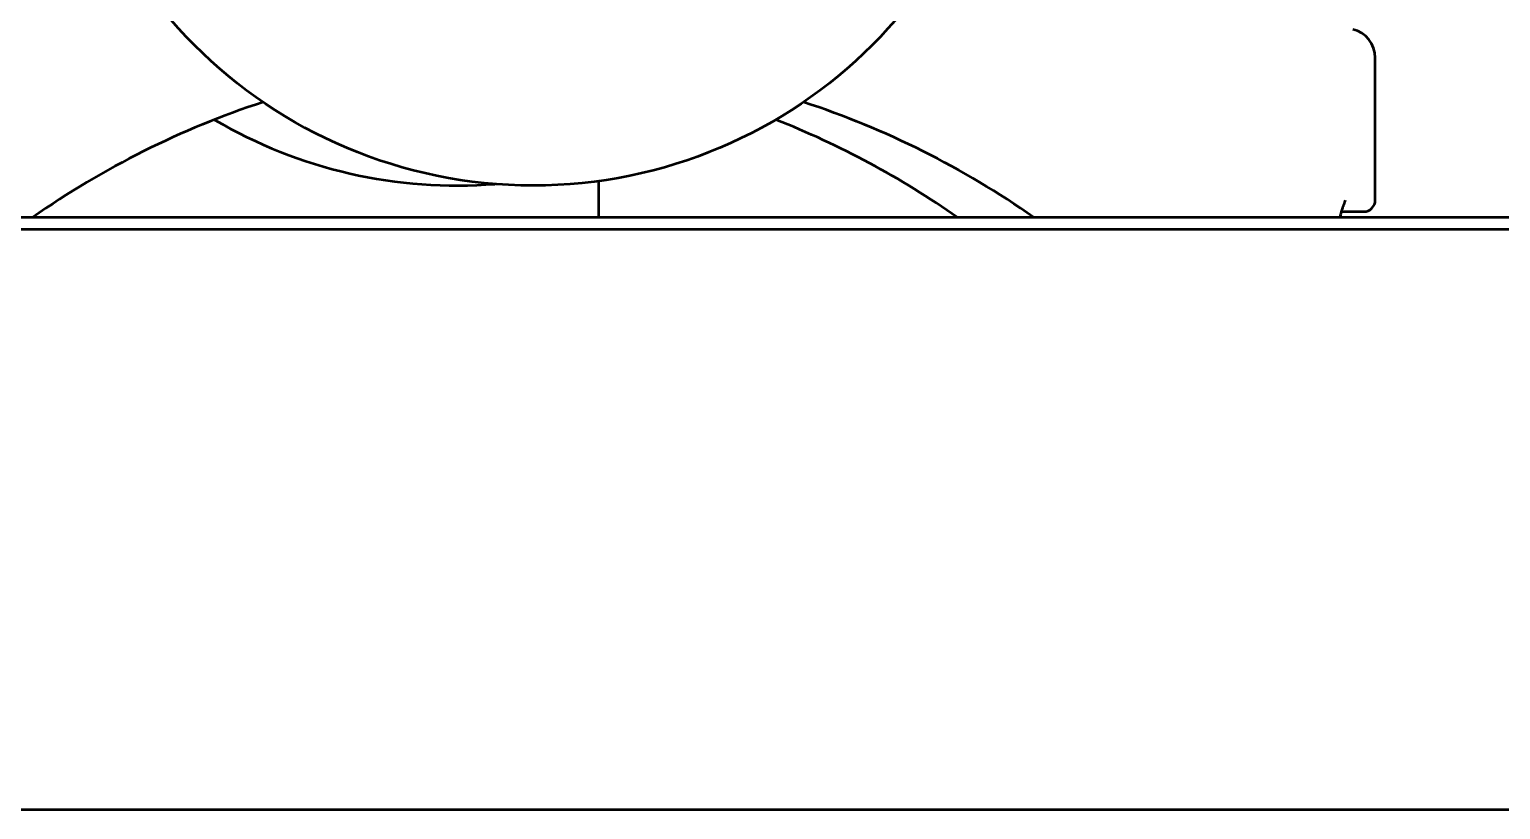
# Model space of a CAD drawing. Header units: millimetres. Extents: x 1510 to 10524, y 7125 to 13164.
# Drawn here: x 4979.37 to 5004.71, y 11262.45 to 11275.89 of the extents above; entities that cross this region are included whole.
import ezdxf

# ---------------------------------------------------------------- set-up
doc = ezdxf.new("R2010")
doc.units = ezdxf.units.MM
doc.header["$LTSCALE"] = 4
doc.layers.add('Visible (ISO)', color=7, linetype='Continuous', lineweight=50)

msp = doc.modelspace()

# ---------------------------------------------------------------- linework, layer by layer
at = {"layer": 'Visible (ISO)'}
for p, q in [((5002.551, 11272.954), (5002.551, 11275.406)), ((4989.175, 11273.281), (4989.175, 11272.654)), ((5001.97, 11272.754), (5002.351, 11272.754)), ((4937.382, 11272.454), (5157.407, 11272.454)), ((5137.407, 11272.654), (4957.407, 11272.654)), ((4927.407, 11262.454), (5627.407, 11262.454))]:
    msp.add_line(p, q, dxfattribs=at)
msp.add_circle((4988.051, 11281.454), 8.25, dxfattribs=at)
for centre, radius, start, end in [((5002.051, 11275.406), 0.5, 0, 77), ((4988.051, 11260.38), 15, 108.0647, 125.086), ((4988.051, 11260.38), 15, 54.914, 71.9353), ((4986.734, 11281.454), 8.25, 239.6007, 274.578), ((4986.734, 11260.38), 15, 54.914, 68.524), ((5002.351, 11272.954), 0.2, 270, 0)]:
    msp.add_arc(centre, radius, start, end, dxfattribs=at)
for points, knots in [([(5001.946, 11272.654), (5001.947, 11272.655), (5001.947, 11272.657), (5001.947, 11272.658), (5001.948, 11272.664), (5001.949, 11272.67), (5001.95, 11272.675), (5001.951, 11272.678), (5001.952, 11272.681), (5001.952, 11272.684), (5001.953, 11272.685), (5001.953, 11272.687), (5001.953, 11272.688), (5001.953, 11272.689), (5001.954, 11272.691), (5001.954, 11272.692), (5001.956, 11272.702), (5001.959, 11272.712), (5001.961, 11272.722), (5001.963, 11272.727), (5001.964, 11272.732), (5001.965, 11272.737), (5001.965, 11272.738), (5001.966, 11272.739), (5001.966, 11272.74), (5001.966, 11272.742), (5001.967, 11272.743), (5001.967, 11272.745), (5001.968, 11272.746), (5001.968, 11272.747), (5001.968, 11272.749), (5001.969, 11272.749), (5001.969, 11272.75), (5001.969, 11272.75), (5001.969, 11272.751), (5001.969, 11272.752), (5001.969, 11272.752), (5001.972, 11272.761), (5001.975, 11272.77), (5001.977, 11272.779), (5001.979, 11272.783), (5001.98, 11272.788), (5001.982, 11272.792), (5001.982, 11272.794), (5001.983, 11272.796), (5001.984, 11272.799), (5001.984, 11272.8), (5001.985, 11272.801), (5001.985, 11272.802), (5001.985, 11272.803), (5001.986, 11272.804), (5001.986, 11272.804), (5001.986, 11272.805), (5001.986, 11272.805), (5001.986, 11272.806), (5001.989, 11272.813), (5001.991, 11272.821), (5001.994, 11272.829), (5001.996, 11272.833), (5001.997, 11272.837), (5001.999, 11272.842), (5001.999, 11272.842), (5001.999, 11272.842), (5001.999, 11272.843), (5002, 11272.845), (5002.001, 11272.847), (5002.002, 11272.848), (5002.002, 11272.85), (5002.002, 11272.851), (5002.003, 11272.852), (5002.003, 11272.853), (5002.004, 11272.854), (5002.004, 11272.855), (5002.004, 11272.856), (5002.004, 11272.856), (5002.005, 11272.857), (5002.005, 11272.859), (5002.006, 11272.862), (5002.007, 11272.865), (5002.008, 11272.867), (5002.009, 11272.869), (5002.01, 11272.871), (5002.01, 11272.873), (5002.011, 11272.874), (5002.011, 11272.875), (5002.012, 11272.876), (5002.012, 11272.877), (5002.012, 11272.877), (5002.012, 11272.878), (5002.013, 11272.879), (5002.013, 11272.88), (5002.013, 11272.88), (5002.013, 11272.88), (5002.013, 11272.881), (5002.015, 11272.885), (5002.017, 11272.89), (5002.018, 11272.893), (5002.019, 11272.895), (5002.019, 11272.897), (5002.02, 11272.899), (5002.02, 11272.9), (5002.021, 11272.901), (5002.021, 11272.901), (5002.021, 11272.902), (5002.021, 11272.902), (5002.021, 11272.903), (5002.022, 11272.903), (5002.022, 11272.903), (5002.022, 11272.904), (5002.023, 11272.908), (5002.025, 11272.913), (5002.027, 11272.917), (5002.031, 11272.931), (5002.035, 11272.943), (5002.039, 11272.954)], [0.3042526, 0.3042526, 0.3042526, 0.3042526, 0.3125, 0.3125, 0.3125, 0.34375, 0.34375, 0.34375, 0.359375, 0.359375, 0.359375, 0.3671875, 0.3671875, 0.3671875, 0.375, 0.375, 0.375, 0.4375, 0.4375, 0.4375, 0.46875, 0.46875, 0.46875, 0.4743388, 0.4743388, 0.4743388, 0.484375, 0.484375, 0.484375, 0.4921875, 0.4921875, 0.4921875, 0.4960938, 0.4960938, 0.4960938, 0.5, 0.5, 0.5, 0.5625, 0.5625, 0.5625, 0.59375, 0.59375, 0.59375, 0.6083114, 0.6083114, 0.6083114, 0.6171875, 0.6171875, 0.6171875, 0.6210938, 0.6210938, 0.6210938, 0.625, 0.625, 0.625, 0.6875, 0.6875, 0.6875, 0.71875, 0.71875, 0.71875, 0.7207912, 0.7207912, 0.7207912, 0.734375, 0.734375, 0.734375, 0.7421875, 0.7421875, 0.7421875, 0.7490234, 0.7490234, 0.7490234, 0.7567883, 0.7567883, 0.7567883, 0.78125, 0.78125, 0.78125, 0.796875, 0.796875, 0.796875, 0.8046875, 0.8046875, 0.8046875, 0.8085938, 0.8085938, 0.8085938, 0.8125, 0.8125, 0.8125, 0.8151111, 0.8151111, 0.8151111, 0.84375, 0.84375, 0.84375, 0.859375, 0.859375, 0.859375, 0.8671875, 0.8671875, 0.8671875, 0.8710938, 0.8710938, 0.8710938, 0.875, 0.875, 0.875, 0.9062818, 0.9062818, 0.9062818, 1, 1, 1, 1]), ([(5001.953, 11272.686), (5001.951, 11272.677), (5001.949, 11272.668), (5001.947, 11272.658), (5001.947, 11272.657), (5001.947, 11272.655), (5001.946, 11272.654)], [0.63748703, 0.63748703, 0.63748703, 0.63748703, 0.6875, 0.6875, 0.6875, 0.69577134, 0.69577134, 0.69577134, 0.69577134])]:
    msp.add_open_spline(points, degree=3, knots=knots, dxfattribs=at)

doc.saveas('drawing.dxf')
